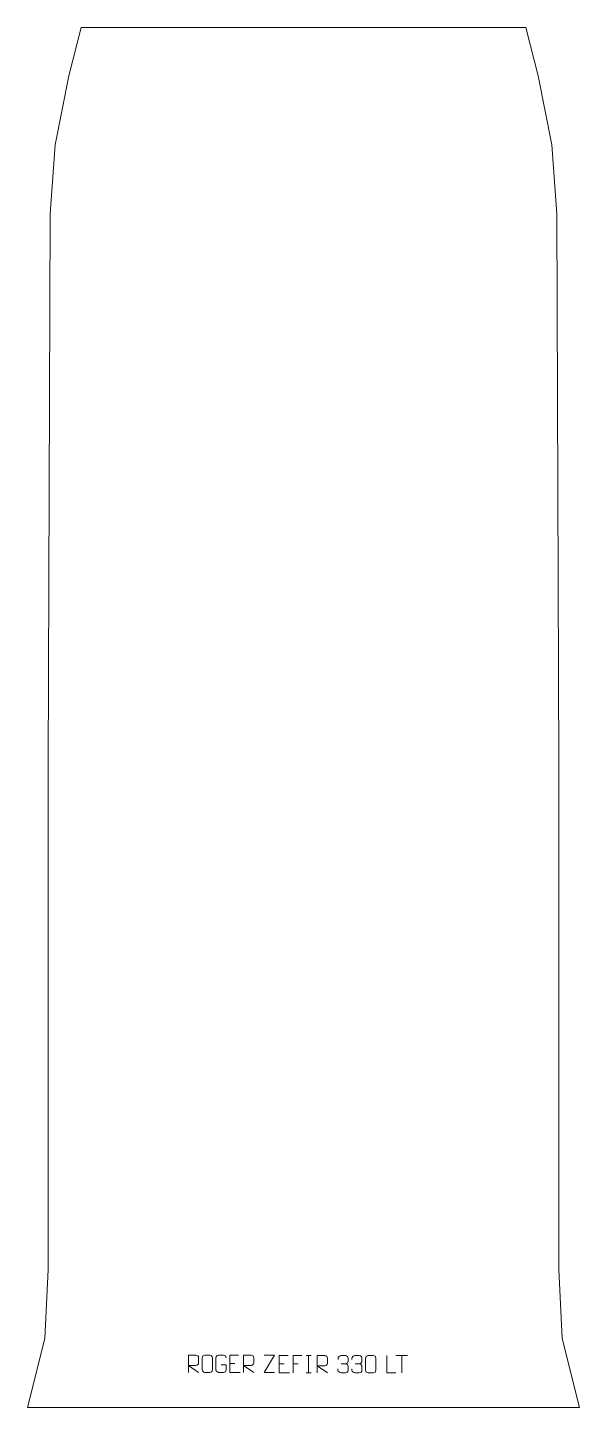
# Model space of a CAD drawing. Header units: millimetres. Extents: x -400 to 400, y -1215 to 785.
import ezdxf

# ---------------------------------------------------------------- set-up
doc = ezdxf.new("R2010")
doc.units = ezdxf.units.MM
doc.header["$MEASUREMENT"] = 0
doc.layers.add('layer 1', color=7, linetype='Continuous')

msp = doc.modelspace()

# ---------------------------------------------------------------- linework, layer by layer
at = {"layer": 'layer 1', "color": 242, "lineweight": 9}
msp.add_open_spline([(-322.5, 784.9999), (-322.5, 784.9999), (322.5, 784.9999), (322.5, 784.9999), (322.5, 784.9999), (322.5, 784.9999), (340, 714.9987), (340, 714.9987), (340, 714.9987), (340, 714.9987), (359.9991, 614.9987), (359.9991, 614.9987), (359.9991, 614.9987), (359.9991, 614.9987), (367.4992, 515.0002), (367.4992, 515.0002), (367.4992, 515.0002), (367.4992, 515.0002), (369.9993, -285.0009), (369.9993, -285.0009), (369.9993, -285.0009), (369.9993, -285.0009), (369.9993, -1015.0003), (369.9993, -1015.0003), (369.9993, -1015.0003), (369.9993, -1015.0003), (374.9993, -1115.0003), (374.9993, -1115.0003), (374.9993, -1115.0003), (374.9993, -1115.0003), (399.9998, -1214.9993), (399.9998, -1214.9993), (399.9998, -1214.9993), (399.9998, -1214.9993), (-399.9997, -1214.9993), (-399.9997, -1214.9993), (-399.9997, -1214.9993), (-399.9997, -1214.9993), (-375.0008, -1115.0003), (-375.0008, -1115.0003), (-375.0008, -1115.0003), (-375.0008, -1115.0003), (-370.0005, -1015.0003), (-370.0005, -1015.0003), (-370.0005, -1015.0003), (-370.0005, -1015.0003), (-370.0005, -285.0009), (-370.0005, -285.0009), (-370.0005, -285.0009), (-370.0005, -285.0009), (-367.5007, 515.0002), (-367.5007, 515.0002), (-367.5007, 515.0002), (-367.5007, 515.0002), (-360.0006, 614.9987), (-360.0006, 614.9987), (-360.0006, 614.9987), (-360.0006, 614.9987), (-340, 714.9987), (-340, 714.9987), (-340, 714.9987), (-340, 714.9987), (-322.5, 784.9999), (-322.5, 784.9999)], degree=3, knots=[0, 0, 0, 0, 0.058823529, 0.058823529, 0.058823529, 0.058823529, 0.117647059, 0.117647059, 0.117647059, 0.117647059, 0.176470588, 0.176470588, 0.176470588, 0.176470588, 0.235294118, 0.235294118, 0.235294118, 0.235294118, 0.294117647, 0.294117647, 0.294117647, 0.294117647, 0.352941176, 0.352941176, 0.352941176, 0.352941176, 0.411764706, 0.411764706, 0.411764706, 0.411764706, 0.470588235, 0.470588235, 0.470588235, 0.470588235, 0.529411765, 0.529411765, 0.529411765, 0.529411765, 0.588235294, 0.588235294, 0.588235294, 0.588235294, 0.647058824, 0.647058824, 0.647058824, 0.647058824, 0.705882353, 0.705882353, 0.705882353, 0.705882353, 0.764705882, 0.764705882, 0.764705882, 0.764705882, 0.823529412, 0.823529412, 0.823529412, 0.823529412, 0.882352941, 0.882352941, 0.882352941, 0.882352941, 1, 1, 1, 1], dxfattribs=at)
at = {"layer": 'layer 1', "color": 250, "lineweight": 9}
for points, knots in [([(-166.807, -1164.282), (-166.807, -1164.282), (-166.807, -1139.3285), (-166.807, -1139.3285), (-166.807, -1139.3285), (-163.2122, -1139.3285), (-159.6167, -1139.3285), (-156.0215, -1139.3285), (-156.0215, -1139.3285), (-153.6962, -1139.3662), (-152.1389, -1140.8562), (-152.143, -1143.2226), (-152.143, -1143.2226), (-152.1434, -1145.2581), (-152.1434, -1148.3175), (-152.143, -1150.3535), (-152.143, -1150.3535), (-152.1495, -1152.229), (-153.9618, -1154.1708), (-155.9713, -1154.1899), (-155.9713, -1154.1899), (-155.9713, -1154.1899), (-166.807, -1154.1899), (-166.807, -1154.1899), (-166.807, -1154.1899), (-166.807, -1154.1899), (-152.1523, -1164.282), (-152.1523, -1164.282)], [0, 0, 0, 0, 0.125, 0.125, 0.125, 0.125, 0.25, 0.25, 0.25, 0.25, 0.375, 0.375, 0.375, 0.375, 0.5, 0.5, 0.5, 0.5, 0.625, 0.625, 0.625, 0.625, 0.75, 0.75, 0.75, 0.75, 1, 1, 1, 1]), ([(-142.9946, -1139.3288), (-140.6689, -1139.3288), (-138.3428, -1139.3288), (-136.0167, -1139.3288), (-136.0167, -1139.3288), (-134.0701, -1139.2932), (-132.0787, -1140.7848), (-132.052, -1143.2224), (-132.052, -1143.2224), (-132.0524, -1148.9693), (-132.0524, -1154.7166), (-132.052, -1160.4643), (-132.052, -1160.4643), (-132.1918, -1162.7877), (-133.869, -1164.2673), (-136.0167, -1164.2781), (-136.0167, -1164.2781), (-138.3486, -1164.2777), (-140.6805, -1164.2777), (-143.012, -1164.2781), (-143.012, -1164.2781), (-144.937, -1164.3835), (-146.9091, -1162.499), (-146.8979, -1160.4817), (-146.8979, -1160.4817), (-146.8976, -1154.7116), (-146.8976, -1148.9419), (-146.8979, -1143.1726), (-146.8979, -1143.1726), (-146.8937, -1141.0345), (-145.147, -1139.3153), (-142.9946, -1139.3288)], [0, 0, 0, 0, 0.111111111, 0.111111111, 0.111111111, 0.111111111, 0.222222222, 0.222222222, 0.222222222, 0.222222222, 0.333333333, 0.333333333, 0.333333333, 0.333333333, 0.444444444, 0.444444444, 0.444444444, 0.444444444, 0.555555556, 0.555555556, 0.555555556, 0.555555556, 0.666666667, 0.666666667, 0.666666667, 0.666666667, 0.777777778, 0.777777778, 0.777777778, 0.777777778, 1, 1, 1, 1]), ([(-119.2201, -1153.2963), (-119.2201, -1153.2963), (-112.052, -1153.2963), (-112.052, -1153.2963), (-112.052, -1153.2963), (-112.052, -1153.2963), (-112.052, -1160.4644), (-112.052, -1160.4644), (-112.052, -1160.4644), (-112.1917, -1162.7878), (-113.8689, -1164.2674), (-116.0167, -1164.2782), (-116.0167, -1164.2782), (-118.3485, -1164.2778), (-120.6805, -1164.2778), (-123.012, -1164.2782), (-123.012, -1164.2782), (-124.9369, -1164.3836), (-126.9091, -1162.4991), (-126.8979, -1160.4818), (-126.8979, -1160.4818), (-126.8975, -1154.7117), (-126.8975, -1148.942), (-126.8979, -1143.1727), (-126.8979, -1143.1727), (-126.8937, -1141.0346), (-125.1469, -1139.3154), (-122.9946, -1139.3288), (-122.9946, -1139.3288), (-120.6689, -1139.3288), (-118.3428, -1139.3288), (-116.0167, -1139.3288), (-116.0167, -1139.3288), (-114.07, -1139.2934), (-112.0786, -1140.7849), (-112.052, -1143.2226)], [0, 0, 0, 0, 0.1, 0.1, 0.1, 0.1, 0.2, 0.2, 0.2, 0.2, 0.3, 0.3, 0.3, 0.3, 0.4, 0.4, 0.4, 0.4, 0.5, 0.5, 0.5, 0.5, 0.6, 0.6, 0.6, 0.6, 0.7, 0.7, 0.7, 0.7, 0.8, 0.8, 0.8, 0.8, 1, 1, 1, 1]), ([(-94.034, -1139.3285), (-94.034, -1139.3285), (-106.9079, -1139.3285), (-106.9079, -1139.3285), (-106.9079, -1139.3285), (-106.9079, -1139.3285), (-106.9079, -1164.2821), (-106.9079, -1164.2821), (-106.9079, -1164.2821), (-106.9079, -1164.2821), (-92.0421, -1164.2821), (-92.0421, -1164.2821)], [0, 0, 0, 0, 0.25, 0.25, 0.25, 0.25, 0.5, 0.5, 0.5, 0.5, 1, 1, 1, 1]), ([(-86.807, -1164.282), (-86.807, -1164.282), (-86.807, -1139.3285), (-86.807, -1139.3285), (-86.807, -1139.3285), (-83.2122, -1139.3285), (-79.6167, -1139.3285), (-76.0215, -1139.3285), (-76.0215, -1139.3285), (-73.6962, -1139.3662), (-72.1389, -1140.8562), (-72.143, -1143.2226), (-72.143, -1143.2226), (-72.1434, -1145.2581), (-72.1434, -1148.3175), (-72.143, -1150.3535), (-72.143, -1150.3535), (-72.1495, -1152.229), (-73.9618, -1154.1708), (-75.9713, -1154.1899), (-75.9713, -1154.1899), (-75.9713, -1154.1899), (-86.807, -1154.1899), (-86.807, -1154.1899), (-86.807, -1154.1899), (-86.807, -1154.1899), (-72.1523, -1164.282), (-72.1523, -1164.282)], [0, 0, 0, 0, 0.125, 0.125, 0.125, 0.125, 0.25, 0.25, 0.25, 0.25, 0.375, 0.375, 0.375, 0.375, 0.5, 0.5, 0.5, 0.5, 0.625, 0.625, 0.625, 0.625, 0.75, 0.75, 0.75, 0.75, 1, 1, 1, 1]), ([(-42.1775, -1164.284), (-42.1775, -1164.284), (-56.7965, -1164.284), (-56.7965, -1164.284), (-56.7965, -1164.284), (-56.7965, -1164.284), (-42.1532, -1139.3266), (-42.1532, -1139.3266), (-42.1532, -1139.3266), (-42.1532, -1139.3266), (-56.7965, -1139.3266), (-56.7965, -1139.3266)], [0, 0, 0, 0, 0.25, 0.25, 0.25, 0.25, 0.5, 0.5, 0.5, 0.5, 1, 1, 1, 1]), ([(-22.185, -1139.9256), (-22.185, -1139.9256), (-35.0589, -1139.9256), (-35.0589, -1139.9256), (-35.0589, -1139.9256), (-35.0589, -1139.9256), (-35.0589, -1164.8792), (-35.0589, -1164.8792), (-35.0589, -1164.8792), (-35.0589, -1164.8792), (-20.1931, -1164.8792), (-20.1931, -1164.8792)], [0, 0, 0, 0, 0.25, 0.25, 0.25, 0.25, 0.5, 0.5, 0.5, 0.5, 1, 1, 1, 1]), ([(-2.1849, -1139.9256), (-2.1849, -1139.9256), (-15.0589, -1139.9256), (-15.0589, -1139.9256), (-15.0589, -1139.9256), (-15.0589, -1139.9256), (-15.0589, -1164.8792), (-15.0589, -1164.8792)], [0, 0, 0, 0, 0.333333333, 0.333333333, 0.333333333, 0.333333333, 1, 1, 1, 1]), ([(20.0461, -1164.8791), (20.0461, -1164.8791), (20.0461, -1139.9256), (20.0461, -1139.9256), (20.0461, -1139.9256), (23.6409, -1139.9256), (27.2364, -1139.9256), (30.8316, -1139.9256), (30.8316, -1139.9256), (33.1569, -1139.9633), (34.7142, -1141.4533), (34.7101, -1143.8197), (34.7101, -1143.8197), (34.7097, -1145.8552), (34.7097, -1148.9146), (34.7101, -1150.9506), (34.7101, -1150.9506), (34.7036, -1152.8261), (32.8913, -1154.7679), (30.8818, -1154.787), (30.8818, -1154.787), (30.8818, -1154.787), (20.0461, -1154.787), (20.0461, -1154.787), (20.0461, -1154.787), (20.0461, -1154.787), (34.7008, -1164.8791), (34.7008, -1164.8791)], [0, 0, 0, 0, 0.125, 0.125, 0.125, 0.125, 0.25, 0.25, 0.25, 0.25, 0.375, 0.375, 0.375, 0.375, 0.5, 0.5, 0.5, 0.5, 0.625, 0.625, 0.625, 0.625, 0.75, 0.75, 0.75, 0.75, 1, 1, 1, 1]), ([(50.0309, -1145.6203), (50.0309, -1145.6203), (50.0309, -1143.7631), (50.0309, -1143.7631), (50.0309, -1143.7631), (50.0166, -1142.0212), (52.6811, -1139.9031), (54.7402, -1139.9258), (54.7402, -1139.9258), (56.8043, -1139.9258), (58.8683, -1139.9258), (60.932, -1139.9258), (60.932, -1139.9258), (63.1265, -1139.917), (64.7248, -1141.7638), (64.7692, -1143.6759), (64.7692, -1143.6759), (64.7688, -1145.111), (64.7688, -1146.5461), (64.7692, -1147.9816), (64.7692, -1147.9816), (64.7206, -1149.6351), (63.118, -1151.8651), (60.9197, -1151.8551), (60.9197, -1151.8551), (63.1234, -1151.8663), (64.7314, -1153.6695), (64.7854, -1155.729), (64.7854, -1155.729), (64.785, -1157.5137), (64.785, -1159.2984), (64.7854, -1161.0835), (64.7854, -1161.0835), (64.7955, -1163.1449), (62.7406, -1164.908), (60.9197, -1164.8999), (60.9197, -1164.8999), (58.8544, -1164.8996), (56.7892, -1164.8996), (54.7236, -1164.8999), (54.7236, -1164.8999), (52.555, -1164.8884), (50.024, -1162.4882), (50.0054, -1161.0264), (50.0054, -1161.0264), (50.0054, -1161.0264), (50.0054, -1159.1178), (50.0054, -1159.1178)], [0, 0, 0, 0, 0.076923077, 0.076923077, 0.076923077, 0.076923077, 0.153846154, 0.153846154, 0.153846154, 0.153846154, 0.230769231, 0.230769231, 0.230769231, 0.230769231, 0.307692308, 0.307692308, 0.307692308, 0.307692308, 0.384615385, 0.384615385, 0.384615385, 0.384615385, 0.461538462, 0.461538462, 0.461538462, 0.461538462, 0.538461538, 0.538461538, 0.538461538, 0.538461538, 0.615384615, 0.615384615, 0.615384615, 0.615384615, 0.692307692, 0.692307692, 0.692307692, 0.692307692, 0.769230769, 0.769230769, 0.769230769, 0.769230769, 0.846153846, 0.846153846, 0.846153846, 0.846153846, 1, 1, 1, 1]), ([(70.0309, -1145.6203), (70.0309, -1145.6203), (70.0309, -1143.7631), (70.0309, -1143.7631), (70.0309, -1143.7631), (70.0166, -1142.0212), (72.6811, -1139.9031), (74.7402, -1139.9258), (74.7402, -1139.9258), (76.8043, -1139.9258), (78.8683, -1139.9258), (80.932, -1139.9258), (80.932, -1139.9258), (83.1265, -1139.917), (84.7248, -1141.7638), (84.7692, -1143.6759), (84.7692, -1143.6759), (84.7688, -1145.111), (84.7688, -1146.5461), (84.7692, -1147.9816), (84.7692, -1147.9816), (84.7206, -1149.6351), (83.118, -1151.8651), (80.9197, -1151.8551), (80.9197, -1151.8551), (83.1234, -1151.8663), (84.7314, -1153.6695), (84.7854, -1155.729), (84.7854, -1155.729), (84.785, -1157.5137), (84.785, -1159.2984), (84.7854, -1161.0835), (84.7854, -1161.0835), (84.7955, -1163.1449), (82.7406, -1164.908), (80.9197, -1164.8999), (80.9197, -1164.8999), (78.8544, -1164.8996), (76.7892, -1164.8996), (74.7236, -1164.8999), (74.7236, -1164.8999), (72.555, -1164.8884), (70.024, -1162.4882), (70.0054, -1161.0264), (70.0054, -1161.0264), (70.0054, -1161.0264), (70.0054, -1159.1178), (70.0054, -1159.1178)], [0, 0, 0, 0, 0.076923077, 0.076923077, 0.076923077, 0.076923077, 0.153846154, 0.153846154, 0.153846154, 0.153846154, 0.230769231, 0.230769231, 0.230769231, 0.230769231, 0.307692308, 0.307692308, 0.307692308, 0.307692308, 0.384615385, 0.384615385, 0.384615385, 0.384615385, 0.461538462, 0.461538462, 0.461538462, 0.461538462, 0.538461538, 0.538461538, 0.538461538, 0.538461538, 0.615384615, 0.615384615, 0.615384615, 0.615384615, 0.692307692, 0.692307692, 0.692307692, 0.692307692, 0.769230769, 0.769230769, 0.769230769, 0.769230769, 0.846153846, 0.846153846, 0.846153846, 0.846153846, 1, 1, 1, 1]), ([(93.8147, -1139.9135), (96.1808, -1139.9135), (98.5473, -1139.9135), (100.9138, -1139.9135), (100.9138, -1139.9135), (102.8943, -1139.8779), (104.9203, -1141.3722), (104.9474, -1143.8143), (104.9474, -1143.8143), (104.947, -1149.5717), (104.947, -1155.3295), (104.9474, -1161.0877), (104.9474, -1161.0877), (104.8053, -1163.4153), (103.0989, -1164.8976), (100.9138, -1164.9084), (100.9138, -1164.9084), (98.5414, -1164.908), (96.169, -1164.908), (93.797, -1164.9084), (93.797, -1164.9084), (91.8385, -1165.014), (89.8321, -1163.1261), (89.8435, -1161.1051), (89.8435, -1161.1051), (89.8439, -1155.3245), (89.8439, -1149.5442), (89.8435, -1143.7644), (89.8435, -1143.7644), (89.8478, -1141.6224), (91.6249, -1139.8999), (93.8147, -1139.9135)], [0, 0, 0, 0, 0.111111111, 0.111111111, 0.111111111, 0.111111111, 0.222222222, 0.222222222, 0.222222222, 0.222222222, 0.333333333, 0.333333333, 0.333333333, 0.333333333, 0.444444444, 0.444444444, 0.444444444, 0.444444444, 0.555555556, 0.555555556, 0.555555556, 0.555555556, 0.666666667, 0.666666667, 0.666666667, 0.666666667, 0.777777778, 0.777777778, 0.777777778, 0.777777778, 1, 1, 1, 1]), ([(133.8699, -1164.8896), (133.8699, -1164.8896), (120.9208, -1164.8896), (120.9208, -1164.8896), (120.9208, -1164.8896), (120.9208, -1164.8896), (120.9208, -1139.936), (120.9208, -1139.936)], [0, 0, 0, 0, 0.333333333, 0.333333333, 0.333333333, 0.333333333, 1, 1, 1, 1])]:
    msp.add_open_spline(points, degree=3, knots=knots, dxfattribs=at)
for points in [[(3.794, -1139.9256), (3.794, -1139.9256), (10.9621, -1139.9256), (10.9621, -1139.9256)], [(7.378, -1139.9256), (7.378, -1139.9256), (7.378, -1164.8791), (7.378, -1164.8791)], [(133.9017, -1139.9595), (133.9017, -1139.9595), (150.8889, -1139.9595), (150.8889, -1139.9595)], [(142.3955, -1164.8895), (142.3955, -1164.8895), (142.3955, -1139.936), (142.3955, -1139.936)], [(-106.9079, -1151.2082), (-106.9079, -1151.2082), (-99.7398, -1151.2082), (-99.7398, -1151.2082)], [(-35.0589, -1151.8053), (-35.0589, -1151.8053), (-27.8908, -1151.8053), (-27.8908, -1151.8053)], [(-15.0589, -1151.8053), (-15.0589, -1151.8053), (-7.8908, -1151.8053), (-7.8908, -1151.8053)], [(54.7406, -1151.8655), (54.7406, -1151.8655), (60.937, -1151.8655), (60.937, -1151.8655)], [(74.7406, -1151.8655), (74.7406, -1151.8655), (80.937, -1151.8655), (80.937, -1151.8655)], [(3.794, -1164.8791), (3.794, -1164.8791), (10.9621, -1164.8791), (10.9621, -1164.8791)]]:
    msp.add_open_spline(points, degree=3, dxfattribs=at)

doc.saveas('drawing.dxf')
